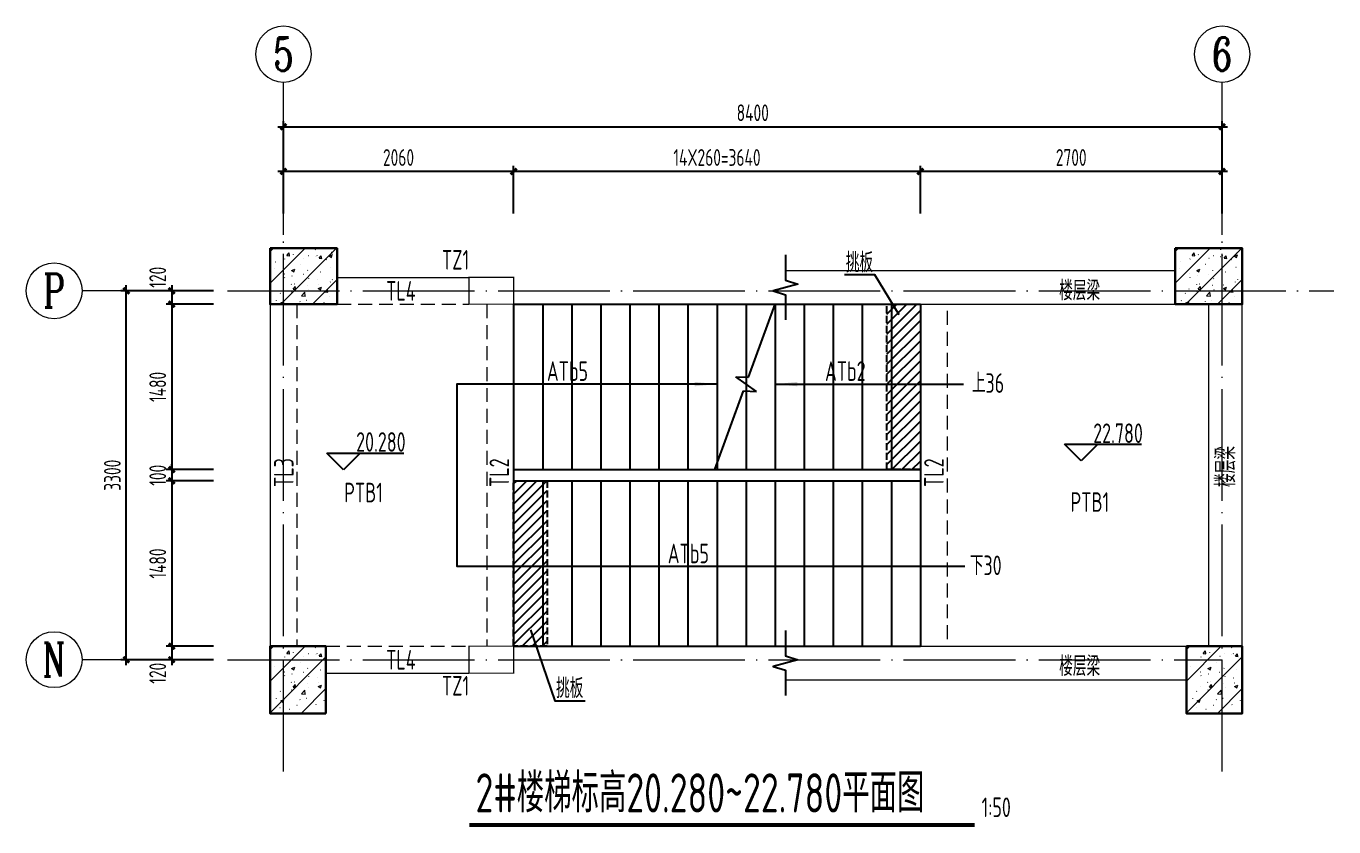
# Model space of a CAD drawing. Extents: x 56246 to 893198, y -950445 to -423535.
# Drawn here: x 272112 to 283814, y -475967 to -468805 of the extents above; entities that cross this region are included whole.
import ezdxf
from ezdxf.enums import TextEntityAlignment as Align

# ---------------------------------------------------------------- set-up
doc = ezdxf.new("R2010")
doc.units = 0
doc.header["$LTSCALE"] = 500
for name, pattern in [('CONTINOUS', [0]), ('DASH', [0.35, 0.25, -0.1]), ('DOTE', [2.42, 2, -0.2, 0.02, -0.2]), ('HIDDEN', [0.375, 0.25, -0.125])]:
    doc.linetypes.add(name, pattern=pattern)
for name, color, linetype, lineweight in [('0S-板-上层柱线', 6, 'Continuous', 18), ('0S-柱-线', 50, 'Continuous', 30), ('0S-梁-不可见', 4, 'HIDDEN', 18), ('0S-梁-线', 5, 'Continuous', 18), ('0S-楼梯-文字', 4, 'Continuous', 20), ('0S-轴线', 1, 'DOTE', 13), ('0S-轴线尺寸', 6, 'CONTINOUS', 18), ('0S-轴线编号', 6, 'CONTINOUS', 18), ('上层柱线', 6, 'Continuous', 18)]:
    doc.layers.add(name, color=color, linetype=linetype, lineweight=lineweight)
for name, color, linetype in [('PUB_DIM', 3, 'Continuous'), ('STAIR', 4, 'Continuous'), ('TEXT_LT', 90, 'Continuous'), ('THIN', 7, 'Continuous')]:
    doc.layers.add(name, color=color, linetype=linetype)
doc.styles.add('TSSD_Axis', font='complex.shx', dxfattribs={"width": 0.7, "bigfont": 'hztxt.shx'})
doc.styles.add('TSSD_DIMENSION', font='tssdeng.shx', dxfattribs={"width": 0.7, "bigfont": 'Hztxt.shx'})
doc.styles.add('TSSD_Rein', font='Tssdeng.shx', dxfattribs={"width": 0.7, "bigfont": 'hztxt.shx'})
doc.dimstyles.new('TSSD_50_50', dxfattribs={"dimtxt": 150, "dimasz": 50, "dimexe": 50, "dimexo": 125, "dimgap": 50, "dimtad": 1, "dimdec": 0, "dimzin": 0, "dimdsep": 46, "dimtxsty": 'TSSD_DIMENSION', "dimblk": 'ARCHTICK', "dimblk1": 'ARCHTICK', "dimblk2": 'ARCHTICK', "dimcen": 0, "dimdle": 50, "dimclrt": 7, "dimadec": 0, "dimazin": 0, "dimtfac": 1, "dimtdec": 0, "dimtix": 1, "dimtmove": 2, "dimatfit": 3, "dimfxl": 1, "dimtolj": 1, "dimtzin": 0, "dimarcsym": 0})

# ---------------------------------------------------------------- blocks, each defined once
blk = doc.blocks.new('ts_axno')
at = {"color": 0, "linetype": 'ByBlock', "lineweight": -2}
blk.add_circle((0, 0), 0.5, dxfattribs=at)
at = {"color": 0, "linetype": 'ByBlock', "lineweight": -2, "style": 'TSSD_Axis', "width": 0.7}
blk.add_attdef('A', text='', height=0.6, dxfattribs=at).set_placement((0, 0), align=Align.MIDDLE_CENTER)
blk = doc.blocks.new('_ArchTick')
at = {"color": 0, "linetype": 'ByBlock', "const_width": 0.5}
blk.add_lwpolyline([(-0.53, -0.53), (0.53, 0.53)], dxfattribs=at)
blk = doc.blocks.new('*D394')
at = {"layer": '0S-轴线尺寸', "color": 0, "lineweight": -2, "transparency": 16777216}
for p, q in [((274364, -469705), (282864, -469705)), ((274414, -470480), (274414, -469655)), ((282814, -470480), (282814, -469655))]:
    blk.add_line(p, q, dxfattribs=at)
at = {"layer": 'Defpoints', "color": 0, "transparency": 16777216}
for p in [(282814, -469705), (274414, -470605), (282814, -470605)]:
    blk.add_point(p, dxfattribs=at)
at = {"layer": '0S-轴线尺寸', "color": 0, "lineweight": -2, "transparency": 16777216, "xscale": 50, "yscale": 50, "zscale": 50, "rotation": 180}
blk.add_blockref('_ArchTick', (274414, -469705), dxfattribs=at)
at = {"layer": '0S-轴线尺寸', "color": 0, "lineweight": -2, "transparency": 16777216, "xscale": 50, "yscale": 50, "zscale": 50}
blk.add_blockref('_ArchTick', (282814, -469705), dxfattribs=at)
at = {"layer": '0S-轴线尺寸', "color": 7, "transparency": 16777216, "insert": (278614, -469580), "char_height": 150, "attachment_point": 5, "style": 'TSSD_DIMENSION'}
blk.add_mtext('\\A1;8400', dxfattribs=at)
blk = doc.blocks.new('_ARROW')
blk.add_solid([(0, 0), (-1, 0.1), (-1, -0.1)])
blk = doc.blocks.new('*D391')
at = {"layer": '0S-轴线尺寸', "color": 0, "lineweight": -2, "transparency": 16777216}
for p, q in [((276474, -470480), (276474, -470055)), ((280114, -470480), (280114, -470055)), ((280164, -470105), (276424, -470105))]:
    blk.add_line(p, q, dxfattribs=at)
at = {"layer": 'Defpoints', "color": 0, "transparency": 16777216}
for p in [(276474, -470105), (276474, -470605), (280114, -470605)]:
    blk.add_point(p, dxfattribs=at)
at = {"layer": '0S-轴线尺寸', "color": 0, "lineweight": -2, "transparency": 16777216, "xscale": 50, "yscale": 50, "zscale": 50, "rotation": 180}
blk.add_blockref('_ArchTick', (276474, -470105), dxfattribs=at)
at = {"layer": '0S-轴线尺寸', "color": 0, "lineweight": -2, "transparency": 16777216, "xscale": 50, "yscale": 50, "zscale": 50}
blk.add_blockref('_ArchTick', (280114, -470105), dxfattribs=at)
at = {"layer": '0S-轴线尺寸', "color": 7, "transparency": 16777216, "insert": (278294, -469980), "char_height": 150, "attachment_point": 5, "style": 'TSSD_DIMENSION'}
blk.add_mtext('\\A1;14X260=3640', dxfattribs=at)
blk = doc.blocks.new('*D392')
at = {"layer": '0S-轴线尺寸', "color": 0, "lineweight": -2, "transparency": 16777216}
for p, q in [((274414, -470480), (274414, -470055)), ((276474, -470480), (276474, -470055)), ((276524, -470105), (274364, -470105))]:
    blk.add_line(p, q, dxfattribs=at)
at = {"layer": 'Defpoints', "color": 0, "transparency": 16777216}
for p in [(274414, -470105), (274414, -470605), (276474, -470605)]:
    blk.add_point(p, dxfattribs=at)
at = {"layer": '0S-轴线尺寸', "color": 0, "lineweight": -2, "transparency": 16777216, "xscale": 50, "yscale": 50, "zscale": 50, "rotation": 180}
blk.add_blockref('_ArchTick', (274414, -470105), dxfattribs=at)
at = {"layer": '0S-轴线尺寸', "color": 0, "lineweight": -2, "transparency": 16777216, "xscale": 50, "yscale": 50, "zscale": 50}
blk.add_blockref('_ArchTick', (276474, -470105), dxfattribs=at)
at = {"layer": '0S-轴线尺寸', "color": 7, "transparency": 16777216, "insert": (275444, -469980), "char_height": 150, "attachment_point": 5, "style": 'TSSD_DIMENSION'}
blk.add_mtext('\\A1;2060', dxfattribs=at)
blk = doc.blocks.new('*D393')
at = {"layer": '0S-轴线尺寸', "color": 0, "lineweight": -2, "transparency": 16777216}
for p, q in [((280114, -470480), (280114, -470055)), ((282814, -470480), (282814, -470055)), ((282864, -470105), (280064, -470105))]:
    blk.add_line(p, q, dxfattribs=at)
at = {"layer": 'Defpoints', "color": 0, "transparency": 16777216}
for p in [(280114, -470105), (280114, -470605), (282814, -470605)]:
    blk.add_point(p, dxfattribs=at)
at = {"layer": '0S-轴线尺寸', "color": 0, "lineweight": -2, "transparency": 16777216, "xscale": 50, "yscale": 50, "zscale": 50, "rotation": 180}
blk.add_blockref('_ArchTick', (280114, -470105), dxfattribs=at)
at = {"layer": '0S-轴线尺寸', "color": 0, "lineweight": -2, "transparency": 16777216, "xscale": 50, "yscale": 50, "zscale": 50}
blk.add_blockref('_ArchTick', (282814, -470105), dxfattribs=at)
at = {"layer": '0S-轴线尺寸', "color": 7, "transparency": 16777216, "insert": (281464, -469980), "char_height": 150, "attachment_point": 5, "style": 'TSSD_DIMENSION'}
blk.add_mtext('\\A1;2700', dxfattribs=at)
blk = doc.blocks.new('*D401')
at = {"layer": '0S-轴线尺寸', "color": 0, "lineweight": -2, "transparency": 16777216}
for p, q in [((273008, -474522), (273008, -471122)), ((273789, -471172), (272958, -471172)), ((273789, -474472), (272958, -474472))]:
    blk.add_line(p, q, dxfattribs=at)
at = {"layer": 'Defpoints', "color": 0, "transparency": 16777216}
for p in [(273008, -471172), (273914, -471172), (273914, -474472)]:
    blk.add_point(p, dxfattribs=at)
at = {"layer": '0S-轴线尺寸', "color": 0, "lineweight": -2, "transparency": 16777216, "xscale": 50, "yscale": 50, "zscale": 50}
for p, rotation in [((273008, -471172), 90), ((273008, -474472), 270)]:
    blk.add_blockref('_ArchTick', p, dxfattribs=dict(at, rotation=rotation))
at = {"layer": '0S-轴线尺寸', "color": 7, "transparency": 16777216, "insert": (272883, -472822), "char_height": 150, "attachment_point": 5, "rotation": 90, "style": 'TSSD_DIMENSION'}
blk.add_mtext('\\A1;3300', dxfattribs=at)
blk = doc.blocks.new('*D402')
at = {"layer": '0S-轴线尺寸', "color": 0, "lineweight": -2, "transparency": 16777216}
for p, q in [((273414, -471242), (273414, -472822)), ((273789, -471292), (273364, -471292)), ((273789, -472772), (273364, -472772))]:
    blk.add_line(p, q, dxfattribs=at)
at = {"layer": 'Defpoints', "color": 0, "transparency": 16777216}
for p in [(273914, -471292), (273414, -472772), (273914, -472772)]:
    blk.add_point(p, dxfattribs=at)
at = {"layer": '0S-轴线尺寸', "color": 0, "lineweight": -2, "transparency": 16777216, "xscale": 50, "yscale": 50, "zscale": 50}
for p, rotation in [((273414, -471292), 90), ((273414, -472772), 270)]:
    blk.add_blockref('_ArchTick', p, dxfattribs=dict(at, rotation=rotation))
at = {"layer": '0S-轴线尺寸', "color": 7, "transparency": 16777216, "insert": (273289, -472032), "char_height": 150, "attachment_point": 5, "rotation": 90, "style": 'TSSD_DIMENSION'}
blk.add_mtext('\\A1;1480', dxfattribs=at)
blk = doc.blocks.new('*D403')
at = {"layer": '0S-轴线尺寸', "color": 0, "lineweight": -2, "transparency": 16777216}
for p, q in [((273789, -472872), (273364, -472872)), ((273414, -472822), (273414, -474402)), ((273789, -474352), (273364, -474352))]:
    blk.add_line(p, q, dxfattribs=at)
at = {"layer": 'Defpoints', "color": 0, "transparency": 16777216}
for p in [(273914, -472872), (273414, -474352), (273914, -474352)]:
    blk.add_point(p, dxfattribs=at)
at = {"layer": '0S-轴线尺寸', "color": 0, "lineweight": -2, "transparency": 16777216, "xscale": 50, "yscale": 50, "zscale": 50}
for p, rotation in [((273414, -472872), 90), ((273414, -474352), 270)]:
    blk.add_blockref('_ArchTick', p, dxfattribs=dict(at, rotation=rotation))
at = {"layer": '0S-轴线尺寸', "color": 7, "transparency": 16777216, "insert": (273289, -473612), "char_height": 150, "attachment_point": 5, "rotation": 90, "style": 'TSSD_DIMENSION'}
blk.add_mtext('\\A1;1480', dxfattribs=at)
blk = doc.blocks.new('*D404')
at = {"layer": '0S-轴线尺寸', "color": 0, "lineweight": -2, "transparency": 16777216}
for p, q in [((273414, -474302), (273414, -474522)), ((273789, -474352), (273364, -474352)), ((273789, -474472), (273364, -474472))]:
    blk.add_line(p, q, dxfattribs=at)
at = {"layer": 'Defpoints', "color": 0, "transparency": 16777216}
for p in [(273914, -474352), (273414, -474472), (273914, -474472)]:
    blk.add_point(p, dxfattribs=at)
at = {"layer": '0S-轴线尺寸', "color": 0, "lineweight": -2, "transparency": 16777216, "xscale": 50, "yscale": 50, "zscale": 50}
for p, rotation in [((273414, -474352), 90), ((273414, -474472), 270)]:
    blk.add_blockref('_ArchTick', p, dxfattribs=dict(at, rotation=rotation))
at = {"layer": '0S-轴线尺寸', "color": 7, "transparency": 16777216, "insert": (273289, -474593), "char_height": 150, "attachment_point": 5, "rotation": 90, "style": 'TSSD_DIMENSION'}
blk.add_mtext('\\A1;120', dxfattribs=at)
blk = doc.blocks.new('*D405')
at = {"layer": '0S-轴线尺寸', "color": 0, "lineweight": -2, "transparency": 16777216}
for p, q in [((273414, -471122), (273414, -471342)), ((273789, -471172), (273364, -471172)), ((273789, -471292), (273364, -471292))]:
    blk.add_line(p, q, dxfattribs=at)
at = {"layer": 'Defpoints', "color": 0, "transparency": 16777216}
for p in [(273914, -471172), (273414, -471292), (273914, -471292)]:
    blk.add_point(p, dxfattribs=at)
at = {"layer": '0S-轴线尺寸', "color": 0, "lineweight": -2, "transparency": 16777216, "xscale": 50, "yscale": 50, "zscale": 50}
for p, rotation in [((273414, -471172), 90), ((273414, -471292), 270)]:
    blk.add_blockref('_ArchTick', p, dxfattribs=dict(at, rotation=rotation))
at = {"layer": '0S-轴线尺寸', "color": 7, "transparency": 16777216, "insert": (273289, -471051), "char_height": 150, "attachment_point": 5, "rotation": 90, "style": 'TSSD_DIMENSION'}
blk.add_mtext('\\A1;120', dxfattribs=at)
blk = doc.blocks.new('*D406')
at = {"layer": '0S-轴线尺寸', "color": 0, "lineweight": -2, "transparency": 16777216}
for p, q in [((273789, -472772), (273364, -472772)), ((273414, -472772), (273414, -472722)), ((273414, -472772), (273414, -472872)), ((273789, -472872), (273364, -472872)), ((273414, -472872), (273414, -472922))]:
    blk.add_line(p, q, dxfattribs=at)
at = {"layer": 'Defpoints', "color": 0, "transparency": 16777216}
for p in [(273914, -472772), (273414, -472872), (273914, -472872)]:
    blk.add_point(p, dxfattribs=at)
at = {"layer": '0S-轴线尺寸', "color": 0, "lineweight": -2, "transparency": 16777216, "xscale": 50, "yscale": 50, "zscale": 50}
for p, rotation in [((273414, -472772), 270), ((273414, -472872), 90)]:
    blk.add_blockref('_ArchTick', p, dxfattribs=dict(at, rotation=rotation))
at = {"layer": '0S-轴线尺寸', "color": 7, "transparency": 16777216, "insert": (273289, -472822), "char_height": 150, "attachment_point": 5, "rotation": 90, "style": 'TSSD_DIMENSION'}
blk.add_mtext('\\A1;100', dxfattribs=at)

msp = doc.modelspace()

# ---------------------------------------------------------------- hatches: boundary and pattern name
h = msp.add_hatch()
h.set_pattern_fill('ANSI31', color=256, scale=20)
h.set_pattern_definition([(45, (325896.67, -272813.116), (-44.90128, 44.90128), [])])
h.paths.add_polyline_path([(279814.3357, -472771.9469), (279814.3357, -471291.9469), (280114.3357, -471291.9469), (280114.3357, -472771.9469)])
h = msp.add_hatch()
h.set_pattern_fill('ANSI31', color=256, scale=20)
h.set_pattern_definition([(45, (322556.67, -274333.116), (-44.90128, 44.90128), [])])
h.paths.add_polyline_path([(276474.3357, -474351.9469), (276474.3357, -472871.9469), (276774.3357, -472871.9469), (276774.3357, -474351.9469)])
at = {"layer": '上层柱线'}
h = msp.add_hatch(dxfattribs=at)
h.set_pattern_fill('钢筋混凝土', color=256, scale=40, pattern_type=2)
h.set_pattern_definition([(45, (-102426.57, 23612.5), (-141.421356, 141.421356), []), (50, (-102426.57, 23612.5), (286.90407, -25.10085), [30, -330]), (355, (-102426.57, 23612.5), (-55.50053, 300.87685), [24, -264]), (100.4514, (-102402.66, 23610.4), (231.40375, 275.77582), [25.49608, -280.45684]), (46.1842, (-102426.57, 23692.5), (426.89642, -66.2076), [45, -495]), (96.6356, (-102391, 23687), (373.86508, 389.64715), [38.2441, -420.6852]), (351.1842, (-102426.57, 23692.5), (373.86478, 389.64744), [36, -396]), (21, (-102386.57, 23672.5), (238.76282, -161.04756), [30, -330]), (326, (-102386.57, 23672.5), (97.32613, 290.06002), [24, -264]), (71.4514, (-102366.67, 23659.08), (336.08905, 129.0122), [25.49608, -280.45684]), (37.5, (-102426.57, 23612.51), (4.863942, 133.157542), [2, -260.8, 2, -268, 2, -265]), (7.5, (-102426.57, 23612.5), (105.227815, 157.764685), [2, -152.8, 2, -254.8, 2, -101]), (327.5, (-102515.77, 23612.51), (213.528974, -9.021949), [2, -100, 2, -312, 2, -414]), (317.5, (-102555.77, 23612.5), (233.27447, 40.041993), [2, -130, 2, -207.2, 2, -294])])
h.paths.add_polyline_path([(274894.3357, -471291.9469), (274894.3357, -470791.9469), (274294.3357, -470791.9469), (274294.3357, -471291.9469)])
h = msp.add_hatch(dxfattribs=at)
h.set_pattern_fill('钢筋混凝土', color=256, scale=40, pattern_type=2)
h.set_pattern_definition([(45, (-94326.57, 23612.5), (-141.421356, 141.421356), []), (50, (-94326.57, 23612.5), (286.90407, -25.10085), [30, -330]), (355, (-94326.57, 23612.5), (-55.50053, 300.87685), [24, -264]), (100.4514, (-94302.66, 23610.4), (231.40375, 275.77582), [25.49608, -280.45684]), (46.1842, (-94326.57, 23692.5), (426.89642, -66.2076), [45, -495]), (96.6356, (-94291, 23687), (373.86508, 389.64715), [38.2441, -420.6852]), (351.1842, (-94326.57, 23692.5), (373.86478, 389.64744), [36, -396]), (21, (-94286.57, 23672.5), (238.76282, -161.04756), [30, -330]), (326, (-94286.57, 23672.5), (97.32613, 290.06002), [24, -264]), (71.4514, (-94266.67, 23659.08), (336.08905, 129.0122), [25.49608, -280.45684]), (37.5, (-94326.57, 23612.51), (4.863942, 133.157542), [2, -260.8, 2, -268, 2, -265]), (7.5, (-94326.57, 23612.5), (105.227815, 157.764685), [2, -152.8, 2, -254.8, 2, -101]), (327.5, (-94415.77, 23612.51), (213.528974, -9.021949), [2, -100, 2, -312, 2, -414]), (317.5, (-94455.77, 23612.5), (233.27447, 40.041993), [2, -130, 2, -207.2, 2, -294])])
h.paths.add_polyline_path([(282394.3357, -471291.9469), (282994.3357, -471291.9469), (282994.3357, -470791.9469), (282394.3357, -470791.9469)])
h = msp.add_hatch(dxfattribs=at)
h.set_pattern_fill('钢筋混凝土', color=256, scale=40, pattern_type=2)
h.set_pattern_definition([(45, (-102426.57, 20052.5), (-141.421356, 141.421356), []), (50, (-102426.57, 20052.5), (286.90407, -25.10085), [30, -330]), (355, (-102426.57, 20052.5), (-55.50053, 300.87685), [24, -264]), (100.4514, (-102402.66, 20050.4), (231.40375, 275.77582), [25.49608, -280.45684]), (46.1842, (-102426.57, 20132.5), (426.89642, -66.2076), [45, -495]), (96.6356, (-102391, 20127), (373.86508, 389.64715), [38.2441, -420.6852]), (351.1842, (-102426.57, 20132.5), (373.86478, 389.64744), [36, -396]), (21, (-102386.57, 20112.5), (238.76282, -161.04756), [30, -330]), (326, (-102386.57, 20112.5), (97.32613, 290.06002), [24, -264]), (71.4514, (-102366.67, 20099.08), (336.08905, 129.0122), [25.49608, -280.45684]), (37.5, (-102426.57, 20052.51), (4.863942, 133.157542), [2, -260.8, 2, -268, 2, -265]), (7.5, (-102426.57, 20052.5), (105.227815, 157.764685), [2, -152.8, 2, -254.8, 2, -101]), (327.5, (-102515.77, 20052.51), (213.528974, -9.021949), [2, -100, 2, -312, 2, -414]), (317.5, (-102555.77, 20052.5), (233.27447, 40.041993), [2, -130, 2, -207.2, 2, -294])])
h.paths.add_polyline_path([(274794.3357, -474951.9469), (274794.3357, -474351.9469), (274294.3357, -474351.9469), (274294.3357, -474951.9469)])
h = msp.add_hatch(dxfattribs=at)
h.set_pattern_fill('钢筋混凝土', color=256, scale=40, pattern_type=2)
h.set_pattern_definition([(45, (-94226.57, 20052.5), (-141.421356, 141.421356), []), (50, (-94226.57, 20052.5), (286.90407, -25.10085), [30, -330]), (355, (-94226.57, 20052.5), (-55.50053, 300.87685), [24, -264]), (100.4514, (-94202.66, 20050.4), (231.40375, 275.77582), [25.49608, -280.45684]), (46.1842, (-94226.57, 20132.5), (426.89642, -66.2076), [45, -495]), (96.6356, (-94191, 20127), (373.86508, 389.64715), [38.2441, -420.6852]), (351.1842, (-94226.57, 20132.5), (373.86478, 389.64744), [36, -396]), (21, (-94186.57, 20112.5), (238.76282, -161.04756), [30, -330]), (326, (-94186.57, 20112.5), (97.32613, 290.06002), [24, -264]), (71.4514, (-94166.67, 20099.08), (336.08905, 129.0122), [25.49608, -280.45684]), (37.5, (-94226.57, 20052.51), (4.863942, 133.157542), [2, -260.8, 2, -268, 2, -265]), (7.5, (-94226.57, 20052.5), (105.227815, 157.764685), [2, -152.8, 2, -254.8, 2, -101]), (327.5, (-94315.77, 20052.51), (213.528974, -9.021949), [2, -100, 2, -312, 2, -414]), (317.5, (-94355.77, 20052.5), (233.27447, 40.041993), [2, -130, 2, -207.2, 2, -294])])
h.paths.add_polyline_path([(282994.3357, -474951.9469), (282994.3357, -474351.9469), (282494.3357, -474351.9469), (282494.3357, -474951.9469)])

# ---------------------------------------------------------------- linework, layer by layer
at = {"linetype": 'DASH', "ltscale": 0.5}
for points in [[(279814.3357, -472771.9469), (279814.3357, -471291.9469), (280114.3357, -471291.9469), (280114.3357, -472771.9469)], [(276474.3357, -474351.9469), (276474.3357, -472871.9469), (276774.3357, -472871.9469), (276774.3357, -474351.9469)]]:
    msp.add_lwpolyline(points, close=True, dxfattribs=at)
at = {"layer": '0S-板-上层柱线', "const_width": 10}
for points in [[(276074.3357, -471291.9469), (276074.3357, -471051.9469), (276474.3357, -471051.9469), (276474.3357, -471291.9469)], [(276074.3357, -474591.9469), (276074.3357, -474351.9469), (276474.3357, -474351.9469), (276474.3357, -474591.9469)]]:
    msp.add_lwpolyline(points, close=True, dxfattribs=at)
at = {"layer": '0S-柱-线'}
for points in [[(274294.3357, -470791.9469), (274894.3357, -470791.9469), (274894.3357, -471291.9469), (274294.3357, -471291.9469)], [(282394.3357, -470791.9469), (282994.3357, -470791.9469), (282994.3357, -471291.9469), (282394.3357, -471291.9469)], [(274794.3357, -474951.9469), (274294.3357, -474951.9469), (274294.3357, -474351.9469), (274794.3357, -474351.9469)], [(282494.3357, -474351.9469), (282994.3357, -474351.9469), (282994.3357, -474951.9469), (282494.3357, -474951.9469)]]:
    msp.add_lwpolyline(points, close=True, dxfattribs=at)
at = {"layer": '0S-梁-不可见'}
for p, q in [((274534.3357, -471291.9469), (274534.3357, -474351.9469)), ((274894.3357, -471291.9469), (276074.3357, -471291.9469)), ((276234.3357, -471291.9469), (276234.3357, -474351.9469)), ((280354.3357, -471351.9469), (280354.3357, -474291.9469)), ((274794.3357, -474351.9469), (276074.3357, -474351.9469))]:
    msp.add_line(p, q, dxfattribs=at)
at = {"layer": '0S-梁-线'}
for p, q in [((278906.1111, -470991.9469), (282394.3357, -470991.9469)), ((274894.3357, -471051.9469), (276074.3357, -471051.9469)), ((274294.3357, -471291.9469), (274294.3357, -474351.9469)), ((276474.3357, -471351.9469), (276474.3357, -474351.9469)), ((278906.1111, -471291.9469), (282394.3357, -471291.9469)), ((280114.3357, -471351.9469), (280114.3357, -474291.9469)), ((282694.3357, -474351.9469), (282694.3357, -471291.9469)), ((282994.3357, -474351.9469), (282994.3357, -471291.9469)), ((278906.1111, -474351.9469), (282494.3357, -474351.9469)), ((274794.3357, -474591.9469), (276074.3357, -474591.9469)), ((278906.1111, -474651.9469), (282494.3357, -474651.9469))]:
    msp.add_line(p, q, dxfattribs=at)
at = {"layer": '0S-楼梯-文字', "const_width": 35}
msp.add_lwpolyline([(276078.3247, -475949.6953), (280600.3561, -475949.6953)], dxfattribs=at)
at = {"layer": '0S-轴线'}
for p, q in [((274414.3357, -475471.9469), (274414.3357, -470671.9469)), ((282814.3357, -475471.9469), (282814.3357, -470671.9469)), ((273914.3357, -471171.9469), (283814.3357, -471171.9469)), ((273914.3357, -474471.9469), (282814.3357, -474471.9469))]:
    msp.add_line(p, q, dxfattribs=at)
at = {"layer": '0S-轴线编号'}
for p, q in [((274414.3357, -470671.9469), (274414.3357, -469305.1597)), ((282814.3357, -470671.9469), (282814.3357, -469305.1597)), ((273714.3357, -471171.9469), (272611.5578, -471171.9469)), ((273714.3357, -474471.9469), (272611.5578, -474471.9469))]:
    msp.add_line(p, q, dxfattribs=at)
at = {"layer": 'PUB_DIM'}
for p, q in [((281553.4431, -472693.82), (281403.4431, -472543.82)), ((281403.4431, -472543.82), (281703.4431, -472543.82)), ((281703.4431, -472543.82), (281553.4431, -472693.82)), ((281553.4431, -472543.82), (282093.4431, -472543.82)), ((274951.9537, -472775.1934), (274801.9537, -472625.1934)), ((274801.9537, -472625.1934), (275101.9537, -472625.1934)), ((275101.9537, -472625.1934), (274951.9537, -472775.1934)), ((274951.9537, -472625.1934), (275491.9537, -472625.1934))]:
    msp.add_line(p, q, dxfattribs=at)
for points in [[(278294.3357, -472006.9469), (275964.6935, -472006.9469), (275964.6935, -473636.9469), (280511.679, -473636.9469)], [(278814.3357, -472006.9469), (280500.9082, -472006.9469)]]:
    msp.add_lwpolyline(points, dxfattribs=at)
at = {"layer": 'STAIR'}
for p, q in [((276474.3357, -471291.9469), (276474.3357, -472771.9469)), ((276474.3357, -471291.9469), (280114.3357, -471291.9469)), ((276734.3357, -471291.9469), (276734.3357, -472771.9469)), ((276994.3357, -471291.9469), (276994.3357, -472771.9469)), ((277254.3357, -471291.9469), (277254.3357, -472771.9469)), ((277514.3357, -471291.9469), (277514.3357, -472771.9469)), ((277774.3357, -471291.9469), (277774.3357, -472771.9469)), ((278034.3357, -471291.9469), (278034.3357, -472771.9469)), ((278294.3357, -471291.9469), (278294.3357, -472771.9469)), ((278554.3357, -471291.9469), (278554.3357, -472771.9469)), ((278576.549, -471945.8603), (278814.3357, -471291.9469)), ((278814.3357, -471291.9469), (278814.3357, -472771.9469)), ((279074.3357, -471291.9469), (279074.3357, -472771.9469)), ((279334.3357, -471291.9469), (279334.3357, -472771.9469)), ((279594.3357, -471291.9469), (279594.3357, -472771.9469)), ((279854.3357, -471291.9469), (279854.3357, -472771.9469)), ((280114.3357, -471291.9469), (280114.3357, -472771.9469)), ((278647.4606, -472072.7324), (278461.2107, -471941.1613)), ((278461.2107, -471941.1613), (278576.549, -471945.8603)), ((278276.1538, -472771.9469), (278532.1224, -472068.0334)), ((278532.1224, -472068.0334), (278647.4606, -472072.7324)), ((276474.3357, -472771.9469), (280114.3357, -472771.9469)), ((276474.3357, -472771.9469), (276474.3357, -472871.9469)), ((280114.3357, -472771.9469), (280114.3357, -472871.9469)), ((276474.3357, -472871.9469), (280114.3357, -472871.9469)), ((276474.3357, -472871.9469), (276474.3357, -474351.9469)), ((276734.3357, -472871.9469), (276734.3357, -474351.9469)), ((276994.3357, -472871.9469), (276994.3357, -474351.9469)), ((277254.3357, -472871.9469), (277254.3357, -474351.9469)), ((277514.3357, -472871.9469), (277514.3357, -474351.9469)), ((277774.3357, -472871.9469), (277774.3357, -474351.9469)), ((278034.3357, -472871.9469), (278034.3357, -474351.9469)), ((278294.3357, -472871.9469), (278294.3357, -474351.9469)), ((278554.3357, -472871.9469), (278554.3357, -474351.9469)), ((278814.3357, -472871.9469), (278814.3357, -474351.9469)), ((279074.3357, -472871.9469), (279074.3357, -474351.9469)), ((279334.3357, -472871.9469), (279334.3357, -474351.9469)), ((279594.3357, -472871.9469), (279594.3357, -474351.9469)), ((279854.3357, -472871.9469), (279854.3357, -474351.9469)), ((280114.3357, -472871.9469), (280114.3357, -474351.9469)), ((276474.3357, -474351.9469), (280114.3357, -474351.9469))]:
    msp.add_line(p, q, dxfattribs=at)
at = {"layer": 'TEXT_LT'}
for points in [[(279923.2047, -471387.1589), (279706.6204, -471030.4847), (279434.6671, -471030.4847)], [(276625.4666, -474204.2209), (276842.051, -474839.1303), (277114.0043, -474839.1303)]]:
    msp.add_lwpolyline(points, dxfattribs=at)
at = {"layer": 'THIN'}
for points in [[(278906.1111, -470851.9469), (278906.1111, -471076.9469), (279016.1111, -471111.9469), (278796.1111, -471171.9469), (278906.1111, -471206.9469), (278906.1111, -471431.9469)], [(278906.1111, -474211.9469), (278906.1111, -474436.9469), (279016.1111, -474471.9469), (278796.1111, -474531.9469), (278906.1111, -474566.9469), (278906.1111, -474791.9469)]]:
    msp.add_lwpolyline(points, dxfattribs=at)

# ---------------------------------------------------------------- block references
at = {"layer": '0S-轴线编号'}
ref = msp.add_blockref('ts_axno', (274414.3352, -469055.1597), dxfattribs=dict(at, xscale=-500, yscale=500, zscale=500, rotation=180))
ref.add_attrib('5', '5', dxfattribs={"height": 300, "style": 'TSSD_Axis', "width": 0.7}).set_placement((274414.3352, -469055.1597), align=Align.MIDDLE_CENTER)
ref = msp.add_blockref('ts_axno', (282814.3357, -469055.1597), dxfattribs=dict(at, xscale=-500, yscale=500, zscale=500, rotation=180))
ref.add_attrib('6', '6', dxfattribs={"height": 300, "style": 'TSSD_Axis', "width": 0.7}).set_placement((282814.3357, -469055.1597), align=Align.MIDDLE_CENTER)
ref = msp.add_blockref('ts_axno', (272361.5578, -471171.9469), dxfattribs=dict(at, xscale=500, yscale=500, zscale=500))
ref.add_attrib('P', 'P', dxfattribs={"height": 300, "style": 'TSSD_Axis', "width": 0.7}).set_placement((272361.5578, -471171.9469), align=Align.MIDDLE_CENTER)
ref = msp.add_blockref('ts_axno', (272361.5578, -474471.9469), dxfattribs=dict(at, xscale=500, yscale=500, zscale=500))
ref.add_attrib('M', 'N', dxfattribs={"height": 300, "style": 'TSSD_Axis', "width": 0.7}).set_placement((272361.5578, -474471.9469), align=Align.MIDDLE_CENTER)
at = {"layer": 'PUB_DIM', "xscale": 200, "yscale": 200, "zscale": 200}
msp.add_blockref('_ARROW', (278294.3357, -472006.9469), dxfattribs=at)
at = {"layer": 'PUB_DIM', "xscale": 200, "yscale": 200, "zscale": 200, "rotation": 180}
msp.add_blockref('_ARROW', (278814.3357, -472006.9469), dxfattribs=at)

# ---------------------------------------------------------------- texts
at = {"layer": '0S-楼梯-文字', "width": 0.7}
for s, height, style, p in [('TZ1', 175, 'TSSD_Rein', (275832.3979, -470982.5935)), ('TL4', 175, 'TSSD_Rein', (275332.9053, -471260.268)), ('楼层梁', 175, 'TSSD_Rein', (281355.7971, -471257.4127)), ('上36', 175, 'TSSD_Rein', (280574.6343, -472085.249)), ('PTB1', 175, 'TSSD_Rein', (274957.0805, -473064.5564)), ('PTB1', 175, 'TSSD_Rein', (281457.0709, -473149.4248)), ('下30', 175, 'TSSD_Rein', (280556.5047, -473715.5825)), ('TL4', 175, 'TSSD_Rein', (275332.9053, -474560.268)), ('楼层梁', 175, 'TSSD_Rein', (281355.7971, -474617.4127)), ('TZ1', 175, 'TSSD_Rein', (275832.3979, -474792.6188)), ('2#楼梯标高20.280~22.780平面图', 350, 'TSSD_DIMENSION', (276132.7679, -475838.967)), ('1:50', 175, 'TSSD_Rein', (280662.0093, -475879.6953))]:
    msp.add_text(s, height=height, dxfattribs=dict(at, style=style)).set_placement(p)
at = {"layer": '0S-楼梯-文字', "style": 'TSSD_Rein', "width": 0.7}
for s, p in [('20.280', (275286.0561, -472524.3412)), ('22.780', (281883.0681, -472445.9622))]:
    msp.add_text(s, height=175, dxfattribs=at).set_placement(p, align=Align.MIDDLE)
for s, p in [('楼层梁', (282932.6332, -472927.6337)), ('TL3', (274504.7014, -472927.6337)), ('TL2', (276432.9495, -472927.6337)), ('TL2', (280322.9495, -472927.6337))]:
    msp.add_text(s, height=175, rotation=90, dxfattribs=at).set_placement(p)
at = {"layer": 'TEXT_LT', "style": 'TSSD_Rein', "width": 0.7}
for rotation, p in [(0.00000003, (279446.4164, -471006.6775, 33.9)), (359.99999997, (276853.3967, -474815.3232, 33.9))]:
    msp.add_text('挑板', height=175, rotation=rotation, dxfattribs=at).set_placement(p)
for s, p in [('ATb5', (276771.9476, -471978.3735)), ('ATb2', (279260.9141, -471978.3735)), ('ATb5', (277853.6967, -473609.5441))]:
    msp.add_text(s, height=175, dxfattribs=at).set_placement(p)

# ---------------------------------------------------------------- dimensions: what is measured, and where the dimension line sits
at = {"layer": '0S-轴线尺寸'}
for base, p1, p2, angle, picture, middle in [((282814.3357, -469705.1597), (274414.3357, -470605.1597), (282814.3357, -470605.1597), 180, '*D394', (278614.3357, -469580.1597)), ((273008.0433, -471171.9469), (273914.3357, -474471.9469), (273914.3357, -471171.9469), 90, '*D401', (272883.0433, -472821.9469))]:
    dim = msp.add_linear_dim(base=base, p1=p1, p2=p2, angle=angle, dimstyle='TSSD_50_50', dxfattribs=at)
    dim.commit()
    dim.dimension.update_dxf_attribs({"geometry": picture, "text_midpoint": middle})
for p1, p2, picture, middle in [((276474.3357, -470605.1597), (274414.3357, -470605.1597), '*D392', (275444.3357, -469980.1597)), ((282814.3357, -470605.1597), (280114.3357, -470605.1597), '*D393', (281464.3357, -469980.1597)), ((273914.3357, -471291.9469), (273914.3357, -472771.9469), '*D402', (273289.3357, -472031.9469)), ((273914.3357, -472771.9469), (273914.3357, -472871.9469), '*D406', (273289.3357, -472821.9469)), ((273914.3357, -472871.9469), (273914.3357, -474351.9469), '*D403', (273289.3357, -473611.9469))]:
    dim = msp.add_aligned_dim(p1=p1, p2=p2, distance=-500, dimstyle='TSSD_50_50', dxfattribs=at)
    dim.commit()
    dim.dimension.update_dxf_attribs({"geometry": picture, "text_midpoint": middle})
dim = msp.add_aligned_dim(p1=(280114.3357, -470605.1597), p2=(276474.3357, -470605.1597), distance=-500, text='14X260=<>', dimstyle='TSSD_50_50', dxfattribs=at)
dim.commit()
dim.dimension.update_dxf_attribs({"geometry": '*D391', "text_midpoint": (278294.3357, -469980.1597)})
for base, p1, p2, picture, middle in [((273414.3357, -471291.9469), (273914.3357, -471171.9469), (273914.3357, -471291.9469), '*D405', (273289.3357, -471050.9853)), ((273414.3357, -474471.9469), (273914.3357, -474351.9469), (273914.3357, -474471.9469), '*D404', (273289.3357, -474592.9084))]:
    dim = msp.add_linear_dim(base=base, p1=p1, p2=p2, angle=270, dimstyle='TSSD_50_50', dxfattribs=at)
    dim.commit()
    dim.dimension.update_dxf_attribs({"geometry": picture, "text_midpoint": middle, "dimtype": 161})

doc.saveas('drawing.dxf')
